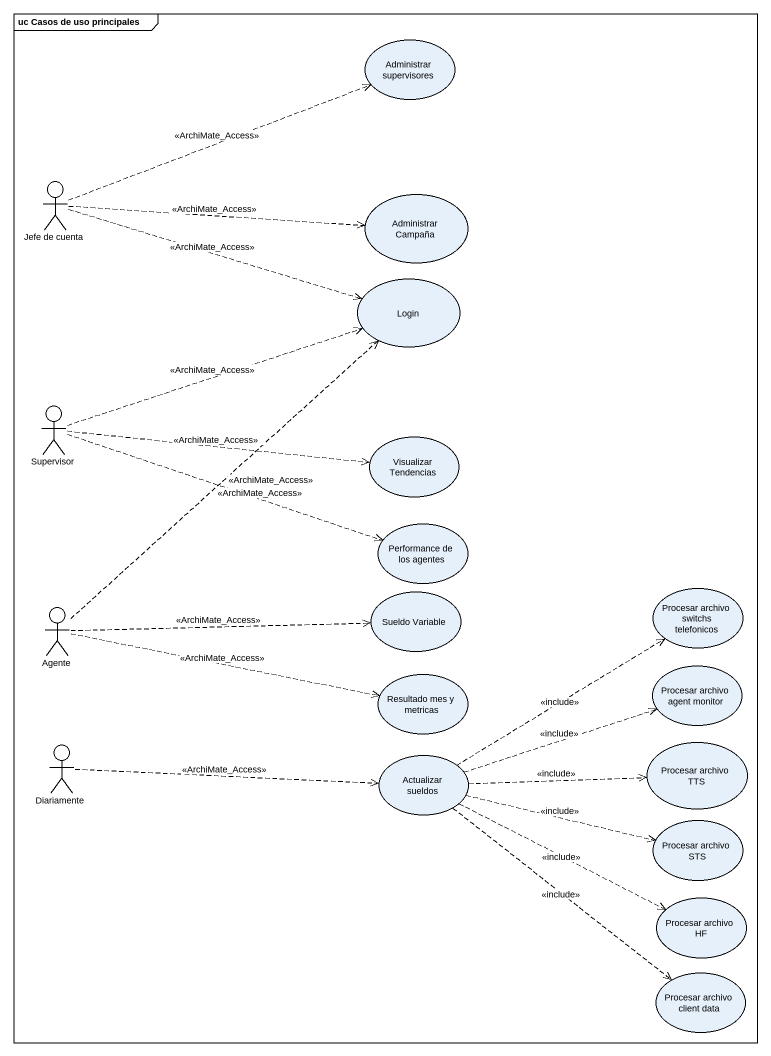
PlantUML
@startuml
mainframe uc Casos de uso principales
usecase "Administrar supervisores" as Administrar_supervisores
actor "Jefe de cuenta" as Jefe_de_cuenta
usecase "Administrar Campaña" as Administrar_Campaña
usecase Login
actor Supervisor
usecase "Visualizar Tendencias" as Visualizar_Tendencias
usecase "Performance de los agentes" as Performance_de_los_agentes
usecase "Procesar archivo switchs telefonicos" as Procesar_archivo_switchs
actor Agente
usecase "Sueldo Variable" as Sueldo_Variable
usecase "Procesar archivo agent monitor" as Procesar_archivo_agent
usecase "Resultado mes y metricas" as Resultado_mes_y_metricas
usecase "Procesar archivo TTS" as Procesar_archivo_TTS
actor Diariamente
usecase "Actualizar sueldos" as Actualizar_sueldos
usecase "Procesar archivo STS" as Procesar_archivo_STS
usecase "Procesar archivo HF" as Procesar_archivo_HF
usecase "Procesar archivo client data" as Procesar_archivo_client_data
Jefe_de_cuenta .right.> Administrar_supervisores : <<ArchiMate_Access>>
Jefe_de_cuenta .right.> Administrar_Campaña : <<ArchiMate_Access>>
Jefe_de_cuenta .right.> Login : <<ArchiMate_Access>>
Supervisor .right.> Login : <<ArchiMate_Access>>
Supervisor .right.> Visualizar_Tendencias : <<ArchiMate_Access>>
Supervisor .right.> Performance_de_los_agentes : <<ArchiMate_Access>>
Agente .up.> Login : <<ArchiMate_Access>>
Agente .right.> Sueldo_Variable : <<ArchiMate_Access>>
Agente .right.> Resultado_mes_y_metricas : <<ArchiMate_Access>>
Diariamente .right.> Actualizar_sueldos : <<ArchiMate_Access>>
Actualizar_sueldos .up.> Procesar_archivo_switchs : <<include>>
Actualizar_sueldos .right.> Procesar_archivo_agent : <<include>>
Actualizar_sueldos .right.> Procesar_archivo_TTS : <<include>>
Actualizar_sueldos .right.> Procesar_archivo_STS : <<include>>
Actualizar_sueldos .right.> Procesar_archivo_HF : <<include>>
Actualizar_sueldos ..> Procesar_archivo_client_data : <<include>>
@enduml
